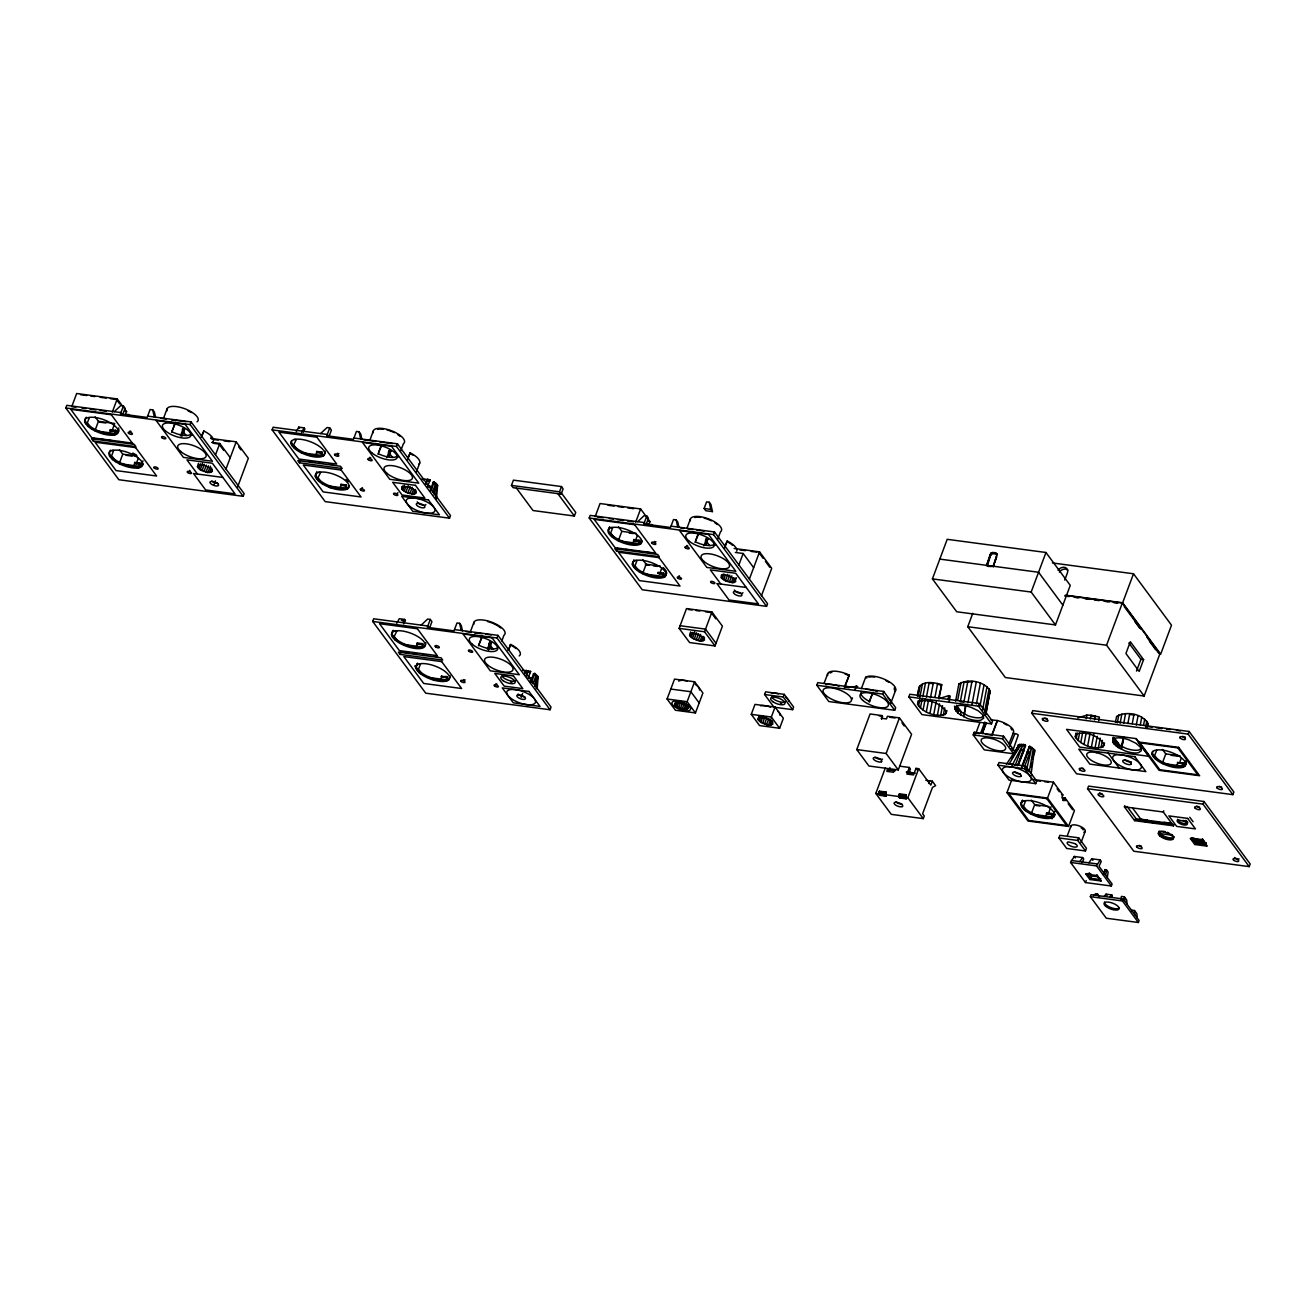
<?xml version="1.0" encoding="UTF-8"?>
<svg xmlns="http://www.w3.org/2000/svg" width="1316" height="1316" viewBox="0 0 1316 1316"><rect width="100%" height="100%" fill="white"/><g stroke="black" fill="none" stroke-linecap="round" stroke-linejoin="round"><path stroke-width="1.5" d="M197.433 466.752L198.93 464.811L203.931 465.14L210.905 468.545L212.402 471.424L207.813 472.576L200.328 469.812L197.433 466.752L198.42 463.38M530.809 681.935L533.474 673.726L534.79 673.397L538.112 676.918L536.106 683.284M689.6 635.266L691.097 633.341L696.098 633.654L703.073 637.076L704.57 639.938L699.98 641.089L692.496 638.326L689.6 635.266L690.587 631.894M757.967 719.391L759.464 717.45L764.464 717.763L770.057 720.148L772.936 724.063L768.347 725.198L760.862 722.451L757.967 719.391L758.954 716.003M975.814 733.571L979.877 722.451M1012.777 750.285L1012.843 749.594A2.287 0.888 20.5 0 0 1011.099 748.442M1012.975 750.071L1018.255 735.101A2.287 0.888 20.5 0 0 1014.932 733.621L1009.668 746.419M917.581 704.307L918.601 701.477C928.224 698.533 940.759 703.172 946.237 711.578L945.233 714.423C935.61 717.352 923.075 712.729 917.581 704.307L918.305 700.573M955.038 709.308L955.054 707.712L957.949 705.656A15.496 5.971 20.5 0 1 971.323 707.449L978.216 710.788L982.739 714.72L983.677 718.174L980.765 720.214A15.496 5.971 20.5 0 1 967.392 718.437L957.851 713.124L955.038 709.308L955.548 706.61L958.377 710.426L967.918 715.74A15.496 5.971 20.5 0 0 981.292 717.516L984.187 715.476M1075.287 736.795L1076.307 733.95C1085.93 731.022 1098.465 735.644 1103.96 744.05L1102.94 746.896C1093.316 749.824 1080.781 745.201 1075.287 736.795L1076.011 733.045M1112.744 741.78L1113.287 737.486L1112.744 741.78L1113.698 743.639L1118.222 747.554L1125.114 750.91A15.496 5.971 20.5 0 0 1138.488 752.703L1141.383 750.646L1140.446 747.192L1135.922 743.277L1129.046 739.921A15.496 5.971 20.5 0 0 1115.655 738.144L1112.76 740.184M938.95 699.076L941.713 684.6C934.64 682.609 924.029 680.257 919.029 687.199L918.19 693.219M985.997 714.062L990.125 690.801C984.22 681.063 968.494 678.414 958.887 683.942L955.597 701.198M1147.766 725.297L1147.832 723.274C1141.926 713.535 1126.2 710.903 1116.593 716.414L1115.491 722.171M879.565 795.292L879.45 791.163L886.112 792.051L886.244 796.18L879.565 795.292L878.463 793.795L875.798 793.449L885.29 768.05M899.585 797.957L899.47 793.828L906.132 794.716L906.247 798.845L899.585 797.957L898.483 796.46L885.125 794.683L886.112 792.051M436.501 498.879L437.57 485.357L434.247 481.853L432.668 482.84A6.86 2.648 20.5 0 1 433.869 483.729M537.208 688.498L538.112 676.918M435.678 497.284L436.994 484.239M536.221 688.827L537.537 675.782M1030.165 748.36A6.86 2.648 20.5 0 0 1028.701 747.537L1029.786 746.271L1034.475 749.758L1031.168 773.545A15.266 5.889 20.5 0 1 1032.155 775.42M434.165 494.849L435.859 483.038L432.487 492.036M534.707 686.409L536.402 674.582L533.029 683.58M1105.637 875.255L1106.46 869.827L1104.979 869.629L1103.351 874.959M1107.299 877.492L1108.121 872.064L1106.46 869.827M1031.152 767.129L1031.777 763.115M1032.402 759.118L1033.027 755.121M1033.34 748.557L1029.293 771.554L1026.628 769.58L1031.744 747.373L1024.555 766.603M917.351 695.983L919.029 687.199M918.124 696.296L920.197 685.422M919.868 697.233L922.401 684.007M918.535 706.166L919.966 698.73M920.41 708.14L922.187 698.78M922.812 696.888L925.461 683.053M923.059 710.081L925.23 698.697M926.431 697.118L929.195 682.626M926.316 711.907L928.537 700.227M930.445 697.908L933.34 682.757M929.951 713.437L932.238 701.412M934.969 697.217L937.601 683.432M933.718 714.604L936.186 701.708M938.802 697.266L941.713 684.6M937.37 715.328L939.558 703.863M940.644 715.526L942.536 705.639M943.325 715.23L944.723 707.876M945.233 714.423L946.747 710.476L946.22 713.173M948.046 699.619L948.82 695.588L950.201 696.082L949.165 701.51M957.686 700.26L961.075 682.527M955.992 711.15L956.502 708.452M957.851 713.124L958.377 710.426M964.151 681.573L960.269 701.889L963.871 702.119L967.885 681.145M960.499 715.082L961.025 712.384M965.549 704.998L964.283 714.193M963.756 716.891L966.125 704.521M967.885 702.909L972.014 681.277M972.047 704.192L976.291 681.935M976.406 703.994L980.387 683.103M979.992 705.952L984.055 684.698M982.542 710.031L987.016 686.607M984.598 712.203L989.089 688.679M986.342 707.876L987.066 704.076M985.651 714.243L990.125 690.801M1076.241 738.638L1077.311 733.061M1078.117 740.612L1079.548 733.127M1080.765 742.569L1082.574 733.078M1086.21 718.733L1086.901 715.114L1091.046 715.23L1099.419 717.072L1098.728 720.691M1084.022 744.379L1086.243 732.716M1090.322 719.03L1091.046 715.23M1087.658 745.925L1089.961 733.884M1094.567 719.852L1095.307 715.904M1091.425 747.093L1093.892 734.18M1095.077 747.801L1097.264 736.335M1098.35 748.014L1100.242 738.128M1101.031 747.702L1102.43 740.365M1102.94 746.896L1104.453 742.948L1103.927 745.662M1117.284 722.879L1118.781 714.999M1113.698 743.639L1113.254 739.082A14.673 5.659 20.5 0 1 1119.225 746.287M1115.573 745.596L1116.083 742.898L1114.208 740.941M1120.097 723.29L1121.857 714.045M1118.222 747.554L1118.732 744.856L1116.083 742.898M1123.765 723.158L1125.591 713.617M1121.429 747.077L1123.255 737.486M1121.479 749.363L1123.831 737.009M1127.861 723.586L1129.737 713.749M1132.237 723.685L1133.997 714.423M1136.284 725.083L1138.11 715.591M1140.281 724.902L1141.762 717.171M1143.604 724.935L1144.723 719.079M1145.677 727.041L1146.795 721.152M1147.091 727.189L1147.832 723.274M115.824 434.379L115.709 430.25L110.133 430.2L116.532 431.352M140.138 467.246L140.022 463.117L134.693 462.41L134.726 463.446L140.055 464.153L138.904 467.229M322.157 456.257L322.042 452.145L316.712 451.437L316.728 452.457L322.075 453.181L320.923 456.257M346.47 489.141L346.355 485.012L341.025 484.304L341.041 485.341L346.388 486.048L345.236 489.124M447.012 680.685L446.897 676.572L441.321 676.506L447.72 677.674M639.231 544.413L639.115 540.284L633.769 539.576L633.802 540.613L639.148 541.32L637.997 544.396M663.544 577.28L663.428 573.151L658.082 572.444L658.115 573.48L663.445 574.187L662.31 577.263M1052.06 817.68L1051.945 813.551L1046.615 812.844L1046.631 813.88L1051.977 814.588L1050.826 817.664M1183.183 766.965L1183.068 762.852L1177.475 762.803L1183.874 763.954M197.943 467.739L198.946 464.384M401.808 489.256L401.808 486.772L407.812 486.657L413.389 489.042L416.267 492.957L413.389 494.207L405.904 492.299L401.808 489.256L402.828 485.917M690.11 636.253L691.114 632.897M674.993 705.129L674.993 702.892L680.388 702.793L685.406 704.932L688.005 708.452L685.406 709.571L678.678 707.86L674.993 705.129L675.996 701.773M721.332 577.773L721.332 575.273L727.337 575.174L734.312 578.596L735.792 581.458L732.913 582.708L725.429 580.8L721.332 577.773L722.352 574.418M758.477 720.362L759.48 717.023M198.93 468.776L200.493 463.808M402.795 490.309L404.357 485.341M691.097 637.289L692.66 632.322M675.881 706.067L676.918 702.744M722.32 578.81L723.882 573.842M759.464 721.415L761.026 716.43M200.328 469.812L202.499 463.248M404.193 491.345L405.821 486.426M692.496 638.326L694.667 631.762M677.131 707.005L678.76 702.07M723.718 579.846L725.346 574.928M760.862 722.451L763.033 715.888M427.832 486.525L428.128 485.67L430.628 486.361L431.187 487.446L427.782 486.607M423.818 479.863L422.091 478.744L430.102 479.814L429.641 481.113A6.86 2.648 20.5 0 0 427.947 480.587M528.374 678.069L528.67 677.23L531.17 677.921L531.746 678.99M530.183 672.673L530.644 671.357L522.633 670.288M202.022 470.766L204.309 464.268M405.904 492.299L408.19 485.801M694.19 639.28L696.493 632.782M678.678 707.86L680.964 701.362M725.429 580.8L727.715 574.302M762.556 723.405L764.859 716.907M147.639 416.119L191.116 421.926L244.167 493.665L243.18 496.313L118.851 479.731L65.8 407.976L66.787 405.344L120.94 412.566L122.602 414.803L125.069 408.207L123.408 405.97L120.743 405.608L114.278 411.678M89.307 417.633L87.333 422.913L91.84 429.016M95.624 428.851L98.437 421.317L95.114 416.843M93.156 440.926L91.495 438.689L134.199 444.38L135.861 446.618L93.156 440.926L94.143 438.294M112.304 412.089L117.223 398.913L76.657 393.5L71.738 406.677L75.785 407.22M109.261 433.655L110.412 430.579M111.909 431.023L114.722 423.489L98.437 421.317M123.408 405.97L120.447 413.882L147.145 417.435L150.106 409.523L152.771 409.885L154.433 412.122L155.584 417.468M114.591 434.362L115.709 430.25M116.532 433.622L118.654 427.963M125.629 414.244L126.616 411.612L124.28 408.437M119.427 449.71L122.75 454.185L119.23 463.61L139.661 466.39M133.574 466.522L134.726 463.446M136.222 463.89L138.328 458.231M140.055 464.153L140.022 463.117M140.845 466.489L142.967 460.83M163.48 418.422L167 408.996M175.143 422.88L171.623 432.29L175.686 422.469M180.506 435.81L183.335 428.276L184.651 428.934A15.068 5.807 20.5 0 0 186.51 435.596M181.838 436.468L184.651 428.934M243.18 496.313L190.129 424.558L191.116 421.926M201.167 437.06L203.832 431.006A16.582 6.399 20.5 0 1 212.32 442.489M201.726 436.665L203.832 431.006M215.495 454.892L219.772 443.459L211.942 442.423M214.113 484.403L215.446 480.817M225.974 469.072L236.173 441.831L210.725 438.425M237.374 487.562L248.329 458.264L236.173 441.831M353.971 438.014L397.448 443.821L450.5 515.559L449.513 518.191L325.184 501.626L272.132 429.871L273.119 427.239L327.273 434.461L328.934 436.698L331.402 430.102L329.74 427.865L327.075 427.503L320.594 433.573M303.239 432.339L304.917 428.983L304.095 427.865L298.748 427.141L296.232 431.681M299.489 462.821L297.827 460.584L340.531 466.275L342.193 468.512L299.489 462.821L300.476 460.189M315.593 455.55L316.728 452.457M329.74 427.865L326.779 435.777L353.478 439.33L356.422 431.418L359.103 431.78L360.749 434.017L361.916 439.363M322.075 453.181L322.042 452.145M315.774 474.681L316.909 471.605M339.906 488.417L341.041 485.341M346.388 486.048L346.355 485.012M369.812 440.317L373.333 430.891M378.663 452.309L381.476 444.775M377.955 454.185L381.311 446.256M386.838 457.705L389.668 450.171L390.984 450.812A15.068 5.807 20.5 0 0 392.842 457.491M388.878 456.471L390.984 450.812M449.513 518.191L396.461 446.453L397.448 443.821M400.574 451.273L403.387 443.739A16.582 6.399 20.5 0 0 390.934 430.562A16.582 6.399 20.5 0 0 373.333 432.651M408.207 457.063L410.164 452.901A16.582 6.399 20.5 0 1 418.653 464.384M407.351 460.435L410.164 452.901M416.201 472.428L419.722 463.002M454.514 629.574L497.991 635.365L551.042 707.12L550.055 709.752L425.726 693.17L372.675 621.432L373.662 618.783L427.815 626.005L429.477 628.258L431.944 621.662L430.283 619.408L427.618 619.063L421.153 625.116M425.825 484.502L427.832 479.106L425.397 484.239M427.42 487.002L430.102 479.814M430.266 490.375L433.112 482.725A7.633 2.945 20.5 0 1 434.445 483.712M430.891 490.835L434.247 481.853M436.221 488.96L437.57 485.357L436.221 489.93M392.004 633.374L393.155 630.298M403.782 623.899L404.933 620.823L401.38 620.346M396.774 623.225L399.291 618.701L404.637 619.408L404.933 620.823M400.031 654.381L398.37 652.127L441.074 657.819L442.735 660.073L400.031 654.381L401.018 651.733M421.465 647.801L422.617 644.725L417.287 644.018L417.254 642.981L422.584 643.688L423.407 644.807M416.136 647.094L417.287 644.018M430.283 619.408L427.322 627.321L454.02 630.89L456.981 622.978L459.646 623.323L461.307 625.577L462.459 630.923M422.617 644.725L422.584 643.688M416.317 666.241L417.468 663.165M511.447 485.423L513.421 480.143L561.471 486.558L563.116 488.795L561.142 494.076L513.108 487.66L511.447 485.423L559.497 491.822L561.142 494.076M440.449 679.961L441.6 676.885M445.779 680.668L446.897 676.572M470.355 631.861L473.875 622.435M482.018 636.319L478.498 645.745L482.561 635.924M487.381 649.249L490.21 641.715L491.526 642.373A15.068 5.807 20.5 0 0 493.385 649.035M488.713 649.907L491.526 642.373M550.055 709.752L497.004 637.997L497.991 635.365M501.824 640.941L503.929 635.283A16.582 6.399 20.5 0 0 491.493 622.106A16.582 6.399 20.5 0 0 473.875 624.212M559.497 491.822L561.471 486.558M508.042 650.499L510.707 644.462A16.582 6.399 20.5 0 1 519.195 655.944M508.601 650.104L510.707 644.462M516.448 488.104L533.013 510.526L574.385 516.036L575.75 512.418L561.537 493.204M526.367 676.046L528.374 670.65L525.939 675.782M528.308 677.658L530.644 671.357M521.169 697.299L522.6 693.466M671.028 526.153L714.506 531.96L767.557 603.699L766.57 606.347L642.241 589.765L589.19 518.01L590.177 515.379L644.346 522.6L645.991 524.837L648.459 518.241L646.814 516.004L644.133 515.642L637.668 521.712M530.134 681.573L531.17 677.921M531.434 682.395L534.79 673.397M595.128 516.711L600.047 503.535L640.629 508.947L650.022 521.646L649.035 524.278L647.702 524.097M608.518 529.953L609.67 526.877M618.52 526.877L621.826 531.351L618.306 540.777L640.793 543.821M616.546 550.96L614.901 548.723L657.605 554.414L659.25 556.652L616.546 550.96L617.533 548.328M635.694 522.123L640.629 508.947M632.651 543.689L633.802 540.613M635.299 541.057L637.405 535.398M646.814 516.004L643.853 523.916L670.535 527.469L673.496 519.557L676.161 519.919L677.822 522.156L678.974 527.502M639.148 541.32L639.115 540.284M639.938 543.656L641.336 539.889M632.832 562.82L633.983 559.744M642.619 573.644L646.14 564.219L642.833 559.744M659.612 573.924L661.718 568.265M663.445 574.187L663.428 573.151M664.251 576.523L666.357 570.864M686.87 528.456L690.39 519.03M704.109 508.486L706.577 501.89L709.242 502.251L710.903 504.489L712.45 511.611L705.771 510.723L704.109 508.486L710.788 509.374L712.45 511.611M695.72 540.448L698.533 532.914M695.013 542.324L698.385 534.395M703.912 545.844L706.725 538.31L708.057 538.968A15.068 5.807 20.5 0 0 709.916 545.63M705.935 544.61L708.057 538.968M766.57 606.347L713.535 534.592L714.506 531.96M679.105 628.374L686.508 608.584L711.94 611.973L722.418 626.169L715.032 645.942L689.6 642.553L679.105 628.374L704.537 631.762L715.032 645.942M717.631 539.412L720.461 531.878A16.582 6.399 20.5 0 0 708.008 518.701A16.582 6.399 20.5 0 0 690.39 520.791M667.08 699.01L674.532 679.105L694.601 681.77L702.909 693.006L695.457 712.927L675.388 710.245L667.08 699.01L687.149 701.691L695.457 712.927M725.28 545.219L727.238 541.04A16.582 6.399 20.5 0 1 736.779 551.157M724.409 548.575L727.238 541.04M704.537 631.762L711.94 611.973M687.149 701.691L694.601 681.77M738.885 564.926L743.162 553.493L735.331 552.457M749.38 579.106L759.562 551.865L734.131 548.459M761.454 595.77L771.719 568.298L759.562 551.865M751.271 714.341L754.989 704.389L775.058 707.054L783.365 718.289L779.631 728.258L759.579 725.577L751.271 714.341L771.341 717.023L779.631 728.258M764.596 694.503L765.583 691.854L784.237 694.355L793.614 707.021L792.627 709.669L773.972 707.185L764.596 694.503L783.25 696.986L792.627 709.669M771.341 717.023L775.058 707.054M783.25 696.986L784.237 694.355M816.808 685.274L817.795 682.642L883.678 691.426L895.686 707.663L894.699 710.295L828.817 701.527L816.808 685.274L882.691 694.058L894.699 710.295M824.145 683.201L827.665 673.776M844.461 686.837L849.248 675.141A16.582 6.399 20.5 0 0 827.665 675.536M844.313 688.317L849.248 675.141M854.989 689.732L856.403 685.965L857.736 686.623A16.582 6.399 20.5 0 1 855.68 687.511M861.388 688.613L865.615 677.312A16.582 6.399 20.5 0 1 886.112 680.043A16.582 6.399 20.5 0 1 894.617 691.525M872.689 692.561L869.169 701.987L873.248 692.167M881.095 718.207L886.441 718.914L887.428 716.282L899.437 717.878L911.593 734.328L898.285 769.926L868.922 766.011L856.765 749.577L870.073 713.963L882.082 715.575L881.654 718.964L882.082 715.575M882.691 694.058L883.678 691.426M932.419 578.892L947.207 539.313L1045.957 552.49L1070.27 585.373L1055.481 624.935L956.716 611.759L932.419 578.892L1031.168 592.052L1055.481 624.935M895.67 690.16L890.735 703.353A16.582 6.399 20.5 0 0 887.626 697.381M898.285 769.926L886.129 753.492L899.437 717.878M908.83 696.871L909.817 694.239L979.384 703.517L992.494 721.25L991.507 723.882L921.94 714.604L908.83 696.871L978.397 706.149L991.507 723.882M878.463 793.795L879.45 791.163M887.823 768.741L886.836 771.373L893.515 772.262L894.502 769.63M889.912 767.59L888.925 770.238C881.885 767.327 906.987 773.282 887.839 769.35M898.483 796.46L899.47 793.828M899.799 766.175L909.323 767.458L906.856 774.055L913.534 774.943L916.002 768.347L918.667 768.692L930.823 785.142L932.304 781.178L925.822 780.322M996.755 553.904A3.06 2.418 -36.5 0 0 995.554 553.362L993.679 552.44A3.06 2.418 -36.5 0 0 990.01 554.727L986.49 565.831L991.326 552.802L987.938 564.103A3.06 2.418 -36.5 0 0 988.415 566.554M1066.009 595.506L1122.334 603.008L1159.906 653.822L1144.13 696.032L1005.342 677.526L967.77 626.712L972.787 613.272M906.247 798.845L905.145 797.364L906.132 794.716M995.011 552.621A3.06 2.418 -36.5 0 1 996.689 555.615L993.152 566.719A3.06 2.418 -36.5 0 0 994.271 565.666M994.715 562.475L996.689 557.211M993.152 566.719L996.689 555.615M932.304 781.178L935.61 785.668L932.485 787.379L922.615 813.749L924.276 816.002L923.289 818.634L907.826 797.71L918.667 768.692M928.652 783.464L929.639 780.832M978.397 706.149L979.384 703.517M973.198 734.92L974.185 732.272L1003.549 736.187L1014.603 751.14L1013.616 753.772L984.253 749.857L973.198 734.92L1002.562 738.835L1013.616 753.772M1031.168 592.052L1045.957 552.49M980.782 732.946L984.862 721.974M982.509 732.272L985.914 723.175M982.328 733.621L986.474 722.698M1008.944 743.951L1013.649 732.025A14.673 5.659 20.5 0 0 1000.999 721.612L997.265 720.526L991.853 735.035L985.454 734.344M992.067 735.085L997.495 720.576M1002.562 738.835L1003.549 736.187M1064.743 580.06L1067.408 572.921A5.725 4.54 -36.5 0 0 1064.891 567.443A5.725 4.54 -36.5 0 0 1058.048 570.322M997.972 765.155L998.959 762.523L1025.641 766.077L1036.695 781.03L1035.708 783.662L1009.027 780.108L997.972 765.155L1024.654 768.725L1035.708 783.662M1015.557 752.456L1018.436 744.757L1025.328 744.642L1025.361 746.32A6.86 2.648 20.5 0 0 1023.733 745.991M1015.689 752.275L1017.844 746.501M1011.313 766.932L1023.141 744.198L1015.228 765.353M1017.416 750.038L1019.571 744.264L1006.362 764.415M1031.777 713.272L1032.747 710.624L1189.121 731.482L1233.882 792.018L1232.895 794.65L1076.537 773.808L1031.777 713.272L1188.134 734.114L1232.895 794.65M1065.055 797.907L1064.068 800.539L1062.736 800.358L1063.723 797.726L1065.055 797.907L1074.448 810.607L1068.543 826.432L1027.96 821.019L1006.97 792.627L1011.576 780.322M1017.416 765.797L1025.328 744.642M1017.992 764.843L1025.361 746.32M1018.551 764.448L1023.963 750.498A6.86 2.648 20.5 0 1 1022.499 749.676M1021.989 766.027L1028.98 747.34A7.633 2.945 20.5 0 1 1030.609 748.261M1021.874 767.425L1029.786 746.271M1022.548 766.225L1026.875 754.677M1024.654 768.725L1025.641 766.077M1032.188 758.575L1035.067 750.893L1034.475 749.758M1021.348 803.221L1022.499 800.144M1031.152 814.045L1034.672 804.635L1031.349 800.144M1068.543 826.432L1047.536 798.039L1053.458 782.214L1033.175 779.5M1144.13 696.032L1106.559 645.218L1122.334 603.008M1133.504 573.776L1171.503 625.182L1160.663 654.2L1122.647 602.777L1133.504 573.776L1052.422 562.952M1045.48 816.956L1046.631 813.88M1048.128 814.324L1050.958 806.79M1051.977 814.588L1051.945 813.551M1052.06 818.799L1054.873 811.265M1053.458 782.214L1062.851 794.913L1061.864 797.545L1064.068 800.539M1058.919 837.947L1059.906 835.315L1078.692 837.815L1086.457 848.327L1085.47 850.958L1066.7 848.458L1058.919 837.947L1077.705 840.447L1085.47 850.958M1067.44 835.413L1070.961 826.004M1087.575 788.745L1088.562 786.113L1204.008 801.51L1250.2 863.987L1249.213 866.619L1133.783 851.238L1087.575 788.745L1203.021 804.142L1249.213 866.619M1136.498 671.094L1140.923 659.267L1128.865 642.965M1143.588 659.629L1139.179 671.456L1125.92 653.526L1130.329 641.698L1143.588 659.629L1140.923 659.267M1077.705 840.447L1078.692 837.815M1088.858 862.803L1091.754 858.789L1100.16 859.907L1101.278 861.421L1099.008 866.29L1112.119 884.039L1111.378 886.013L1085.47 882.559L1070.599 862.457L1074.234 856.453L1082.64 857.571L1083.759 859.085L1081.982 862.638M1081.045 842.569L1085.256 831.268M1085.47 882.559L1086.193 880.585M1089.187 872.771L1091.507 875.913L1089.878 879.516L1085.848 874.054L1091.079 874.038M1111.378 886.013L1096.524 865.912L1100.16 859.907M1089.878 879.516L1101.015 880.996L1096.968 874.827L1097.116 875.847M1090.355 896.673L1091.096 894.699L1123.173 898.976L1139.097 920.526L1138.373 922.5L1106.279 918.223L1090.355 896.673L1122.433 900.95L1138.373 922.5M1134.622 820.658L1135.099 819.424L1173.971 824.606L1173.51 825.839L1134.622 820.658L1124.407 806.84L1124.867 805.589M1100.834 878.529L1100.456 879.532L1090.635 878.233L1087.164 873.528M1099.255 897.38L1097.412 893.909L1095.619 893.663L1093.596 895.702M1156.649 750.235L1154.675 755.516L1158.064 760.089M1127.088 806.494L1136.202 818.815L1135.675 820.213L1135.099 819.424M1162.258 763.346L1165.779 753.92L1162.472 749.446M1120.952 899.815L1121.397 896.41L1124.341 896.805L1126.726 900.029L1127.055 904.224M1122.433 900.95L1123.173 898.976M1188.134 734.114L1189.121 731.482M1176.603 766.241L1177.754 763.165M1179.958 761.734L1181.357 757.967M1173.51 825.839L1163.295 812.021L1163.755 810.788M1181.933 766.965L1183.068 762.852M1183.874 766.225L1185.996 760.566M1203.021 804.142L1204.008 801.51M1206.262 842.684L1205.884 843.688L1202.413 838.983L1206.838 846.122L1194.813 844.51L1190.421 838.572L1192.592 837.667L1196.08 842.372L1205.884 843.688L1206.838 846.122M203.931 471.589L206.349 465.14M407.796 493.105L410.214 486.673M696.098 640.102L698.516 633.654M727.32 581.623L729.738 575.174M680.388 708.584L682.198 703.764M764.464 724.211L766.883 717.779M428.128 485.67L430.562 487.381M432.29 487.611L432.191 486.575M528.67 677.23L530.924 678.562M205.905 472.197L208.454 465.798M409.769 493.73L412.319 487.331M698.072 640.711L700.622 634.312M729.294 582.231L731.844 575.832M682.149 709.143L684.698 702.744M766.438 724.836L768.988 718.421M207.813 472.576L210.478 466.193M411.678 494.092L413.685 489.322M699.98 641.089L701.987 636.302M731.202 582.61L733.209 577.823M683.876 709.472L686.541 703.106M768.347 725.198L771.011 718.832M209.507 472.674L211.613 467.904M413.389 494.207L415.478 489.437M701.675 641.188L703.78 636.418M732.913 582.708L735.002 577.938M685.406 709.571L687.495 704.8M770.041 725.313L772.147 720.526M210.905 472.51L212.353 469.319M414.77 494.043L416.218 490.852M703.073 641.024L704.521 637.832M734.312 582.544L736.466 577.757M686.656 709.423L688.104 706.231M771.439 725.149L772.887 721.958M687.544 709.044L689.025 705.837M907.497 772.41C931.383 775.223 890.126 769.597 914.176 773.298M301.561 432.388L304.095 427.865M402.943 622.435L404.637 619.408M524.278 673.595L526.186 670.222M1194.813 844.51L1196.951 840.052L1202.824 840.842M1021.167 744.083L1009.043 764.102L1012.3 764.3A15.266 5.889 20.5 0 1 1015.952 765.024M1012.004 757.95L1018.436 747.62M1119.834 747.307L1123.14 742.273M988.875 694.585L990.06 692.825M1079.745 861.602L1082.64 857.571M975.814 733.341L977.13 733.012A2.287 0.888 20.5 0 1 979.285 733.802M1141.893 747.949L1138.998 749.988A15.496 5.971 20.5 0 1 1125.624 748.212L1118.732 744.856M1104.058 896.426L1106.049 894.14L1111.806 894.913L1112.316 896.574M1109.832 897.199L1111.806 894.913M1023.141 751.107L1023.963 750.498M1022.894 751.765L1023.437 751.37A7.633 2.945 20.5 0 1 1021.808 750.449M948.82 695.588L940.644 698.122M1077.903 717.894L1086.901 715.114M1033.34 753.114L1034.475 752.62M907.859 772.015L908.945 772.903L910.425 768.955L909.323 767.458M929.738 683.382L933.505 683.498M990.866 719.836L997.265 720.526M122.75 454.185L136.996 456.076M621.826 531.351L636.072 533.243M646.14 564.219L660.385 566.11M1165.779 753.92L1180.024 755.812M1034.672 804.635L1048.918 806.527M80.589 394.701L86.692 395.507M90.755 396.05L94.834 396.593M100.164 397.3L106.267 398.123M110.347 398.666L116.45 399.472L119.756 403.963M363.463 439.758L376.146 441.452M379.765 441.929L392.464 443.624M272.132 429.871L396.461 446.453M125.283 411.431L126.616 411.612M160.749 418.356L166.194 419.08M186.132 421.729L171.623 419.804A16.582 6.399 20.5 0 1 175.587 420.577M81.872 408.026L85.935 408.569M89.982 409.111L96.068 409.918M100.131 410.46L106.218 411.266M127.487 414.425L128.836 414.606M65.8 407.976L190.129 424.558M294.307 439.347L296.297 439.626L293.665 444.808L297.038 449.381M99.687 422.156L105.773 422.979M316.465 452.095L321.795 452.803M214.426 439.593L218.226 440.103M223.95 440.86L229.675 441.633M301.331 452.704L323.72 455.681M308.98 455.106L315.083 455.912M213.291 443.278L218.982 444.035L223.687 450.401M110.133 430.2L115.463 430.908M94.999 430.809L115.364 433.523M102.648 433.211L114.87 434.839M308.602 461.274L314.705 462.08M318.768 462.623L322.848 463.166M328.951 463.989L333.014 464.532M990.01 554.727L990.57 555.467A3.06 2.418 -36.5 0 1 994.222 553.181L995.554 553.362M991.162 553.444L997.248 554.266M608.041 505.278L614.144 506.084M618.224 506.627L623.554 507.334M627.633 507.877L633.736 508.7M98.207 438.837L104.309 439.643M108.373 440.186L114.476 441.008M118.555 441.551L122.618 442.094M128.721 442.9L132.784 443.443M318.62 472.214L320.611 472.493L317.978 477.675L322.486 483.778M939.805 559.103L1038.554 572.263L1062.867 605.146M648.673 521.465L650.022 521.646M112.288 450.335L113.62 450.5L111.646 455.78L116.153 461.883M680.52 527.897L684.139 528.39M687.774 528.867L693.203 529.591M696.838 530.085L704.076 531.039M597.151 516.974L603.238 517.797M609.324 518.603L613.388 519.146M617.434 519.688L623.521 520.494M627.584 521.037L633.67 521.843M650.894 524.459L652.226 524.64M126.023 455.303L132.11 456.109M340.778 484.962L346.108 485.67M589.19 518.01L713.535 534.592M327.684 485.834L348.033 488.549M329.23 487.43L339.396 488.779M134.446 463.067L139.776 463.775M611.364 527.486L612.697 527.667L610.723 532.947L614.111 537.52M222.865 477.428L193.501 473.513L205.658 489.963L235.021 493.862L212.369 463.248L186.938 459.86L197.433 474.04M126.961 466.078L139.183 467.706M629.163 533.013L633.226 533.556M739.724 549.891L745.448 550.647M751.156 551.404L756.881 552.177M1065.318 595.145L1122.647 602.777M1065.944 595.901L1069.941 596.428M1073.922 596.954L1077.919 597.497M1085.914 598.566L1089.911 599.093M1093.909 599.619L1097.906 600.162M1103.894 600.951L1107.891 601.494M1113.879 602.284L1117.876 602.827M1064.677 596L1068.74 596.543M1074.827 597.349L1078.89 597.892M1084.993 598.698L1089.056 599.241M1095.142 600.063L1099.205 600.606M1105.308 601.412L1109.372 601.955M1113.435 602.498L1117.498 603.041M633.522 540.234L638.869 540.942M628.077 543.508L632.157 544.051M625.676 549.414L631.779 550.22M635.842 550.762L639.905 551.305M646.008 552.128L650.071 552.671M635.677 560.369L637.01 560.534L635.036 565.814L639.543 571.917M645.366 564.794L649.413 565.337M653.476 565.88L657.539 566.423M657.836 573.102L663.182 573.809M644.741 573.973L665.106 576.688M746.254 587.462L716.891 583.547L729.048 599.997L758.411 603.912L735.759 573.283L710.344 569.894L720.823 584.074M652.391 576.392L658.494 577.198M967.77 626.712L1106.559 645.218M688.4 609.505L692.183 610.015M695.983 610.525L699.767 611.035M705.458 611.792L711.15 612.549L715.855 618.915M680.092 625.725L705.524 629.114L716.019 643.31M401.906 620.05L405.46 620.527M465.815 631.548L471.243 632.272M474.879 632.766L482.133 633.736M485.752 634.213L491.181 634.937M372.675 621.432L497.004 637.997M1146.039 726.366L1152.125 727.172M1156.172 727.715L1162.258 728.538M1166.321 729.064L1170.368 729.607M1176.455 730.429L1180.518 730.972M394.849 630.907L396.84 631.17L394.208 636.352L397.596 640.925M1136.103 738.621L1066.536 729.36L1079.646 747.093L1149.213 756.355L1136.103 738.621L1149.213 756.355M417.007 643.639L422.337 644.346M403.913 644.527L422.222 646.962M409.523 646.649L419.705 648.015M403.058 652.012L409.144 652.818M413.224 653.361L417.287 653.904M423.39 654.726L427.453 655.269M433.556 656.075L437.619 656.618M879.088 715.838L882.641 716.315M889.764 717.269L895.094 717.977M1171.075 755.302L1177.162 756.108M670.815 689.058L690.867 691.722L699.174 702.958M1177.475 762.803L1182.821 763.51M420.495 663.955L418.521 669.219L421.91 673.792M1162.357 763.412L1184.729 766.389M1169.99 765.813L1176.109 766.619M441.321 676.506L446.65 677.23M428.226 677.395L448.575 680.109M431.796 679.253L446.042 681.145M856.765 749.577L886.129 753.492M1036.399 780.618L1040.463 781.161M1044.542 781.688L1048.605 782.23M887.658 769.498L894.321 770.386M907.678 772.163L914.34 773.051M887.477 769.745L894.156 770.633M1061.518 794.732L1062.851 794.913M1124.407 806.84L1163.295 812.021M1006.97 792.627L1047.536 798.039M1024.21 800.77L1025.542 800.934L1023.568 806.215L1026.941 810.788M1139.903 819.078L1147.437 820.082M1171.635 823.306L1164.101 822.303L1164.841 823.322M1035.906 805.474L1039.969 806.017M1136.202 818.815L1171.191 823.471M1143.456 821.25L1147.338 821.76M1151.237 822.286L1157.06 823.059M1162.9 823.832L1166.782 824.359M1046.368 813.502L1051.698 814.209M879.22 791.887L885.898 792.791M899.239 794.568L905.918 795.456M879.104 792.676L885.767 793.564M899.124 795.341L905.786 796.246M879.072 793.466L885.75 794.354M899.091 796.131L905.77 797.019M905.145 797.364L907.826 797.71M1033.274 814.374L1053.622 817.088M879.137 794.19L885.816 795.078M899.157 796.854L905.836 797.743M879.318 794.815L885.981 795.703M899.322 797.48L906 798.368M1036.843 816.249L1049.066 817.878M1158.524 833.39L1172.54 835.265M1190.421 838.572L1202.429 840.167L1202.413 838.983M1204.304 842.421L1196.458 841.385L1194.138 838.243M923.289 818.634L891.261 814.357L875.798 793.449M1071.339 860.483L1097.264 863.938M1070.599 862.457L1096.524 865.912M1085.848 874.054L1096.985 875.551L1101.015 880.996M1091.507 875.913L1097.396 876.686M1137.205 917.943L1136.876 913.748L1134.491 910.524L1131.546 910.129L1132.073 910.902M1091.211 715.97L1095.093 716.578M780.454 703.122L781.753 703.435M510.641 682.05L511.94 682.362M937.387 684.106L941.105 685.159M958.887 683.942L960.252 684.419M1013.007 733.078L1014.422 733.719M715.526 545.071L714.193 544.413A15.068 5.807 20.5 0 1 695.572 541.929M1018.436 744.757L1020.459 745.761M865.615 677.312L866.948 677.97M398.452 456.915L397.136 456.274A15.068 5.807 20.5 0 1 378.498 453.79M192.12 435.02L190.804 434.379A15.068 5.807 20.5 0 1 172.166 431.895M1124.242 606.577L1140.923 629.114M1146.861 637.158L1151.632 643.606M1154.017 646.83L1158.771 653.262M1134.918 621.662L1139.788 628.242M1149.51 641.385L1155.596 649.611M1177.721 762.145L1178.544 763.247M1151.961 753.821L1154.198 756.848M1189.763 817.252L1193.102 821.76M1114.142 737.651L1118.551 743.622L1117.629 746.09L1113.221 740.135M1108.138 753.097L1119.176 768.034M1132.648 808.139L1142.189 821.036M1057.093 788.761L1059.314 791.755M1063.723 797.726L1065.944 800.72M1068.148 803.698L1072.573 809.685M1104.979 869.629L1106.641 871.866M1091.754 858.789L1092.872 860.302M1046.615 812.844L1047.421 813.946M1106.049 894.14L1107.069 895.522M1074.234 856.453L1075.353 857.966M1097.412 893.909L1099.502 896.706M956.436 705.179L960.845 711.134M974.185 732.272L975.255 733.719M954.413 706.166L957.719 710.624M1021.973 806.034L1025.345 810.607M901.97 722.945L904.174 725.922M758.789 552.424L763.198 558.412M765.418 561.389L769.844 567.377M916.002 768.347L917.104 769.844M743.162 553.493L753.657 567.69M885.125 794.683L886.244 796.18M633.769 539.576L634.592 540.679M658.082 572.444L658.905 573.546M632.322 564.12L635.694 568.677M557.82 493.632L574.385 516.036M298.748 427.141L299.587 428.276M316.712 451.437L317.518 452.54M341.025 484.304L341.831 485.407M290.935 443.114L293.188 446.14M315.248 475.981L318.62 480.537M417.254 642.981L418.077 644.1M441.567 675.848L442.39 676.967M391.494 634.657L394.849 639.214M414.672 666.011L420.298 673.611M238.706 446.881L240.91 449.858M219.772 443.459L230.251 457.655M117.223 398.913L121.927 405.262M110.379 429.542L111.202 430.645M134.693 462.41L135.515 463.512M84.619 421.219L86.856 424.262M110.051 455.599L113.423 460.156M1027.582 752.752L1027.303 751.732A6.86 2.648 20.5 0 0 1028.947 752.061M709.242 502.251L710.788 509.374M676.161 519.919L677.707 527.042M459.646 623.323L461.176 630.463M359.103 431.78L360.633 438.902M152.771 409.885L154.301 417.007M1134.491 910.524L1134.803 914.719M1124.341 896.805L1124.67 900.999M902.052 804.208A4.573 1.76 20.5 0 1 895.982 801.97M190.063 470.651A2.287 0.888 20.5 0 1 189.52 470.421M131.008 431.451A2.287 0.888 20.5 0 1 129.971 430.941M143.082 463.956A17.865 6.893 20.5 0 1 121.96 463.446A17.865 6.893 20.5 0 1 110.725 450.121M132.801 453.066A17.865 6.893 20.5 0 1 136.617 455.204M118.769 429.18A17.865 6.893 20.5 0 1 99.802 431.434A17.865 6.893 20.5 0 1 86.412 417.254M211.004 437.142A15.068 5.807 20.5 0 1 211.958 438.985M182.266 429.641A16.582 6.399 20.5 0 1 183.335 428.276M167 410.756A16.582 6.399 20.5 0 1 184.618 408.667A16.582 6.399 20.5 0 1 197.055 421.844M188.023 410.756A15.068 5.807 20.5 0 1 191.248 412.566M217.88 483.367A4.573 1.76 20.5 0 1 211.81 481.113M338.936 453.658A2.287 0.888 20.5 0 1 337.324 453.346M362.476 487.874A2.287 0.888 20.5 0 1 361.999 487.594M397.991 492.858A2.287 0.888 20.5 0 1 397.498 492.826M370.701 457.804A2.287 0.888 20.5 0 1 369.664 457.294M349.414 485.851A17.865 6.893 20.5 0 1 330.448 486.196A17.865 6.893 20.5 0 1 315.906 473.497M346.075 479.419A17.865 6.893 20.5 0 1 348.279 481.755M409.621 453.296A15.068 5.807 20.5 0 1 412.846 455.106M388.598 453.313A16.582 6.399 20.5 0 1 389.668 450.171M377.577 429.361A15.068 5.807 20.5 0 1 383.433 429.246M387.036 429.954A15.068 5.807 20.5 0 1 394.356 432.651M397.564 434.461A15.068 5.807 20.5 0 1 400.196 436.419M325.101 451.075A17.865 6.893 20.5 0 1 308.339 454.086A17.865 6.893 20.5 0 1 291.593 440.63M428.128 480.126A6.86 2.648 20.5 0 1 429.822 480.653A7.633 2.945 20.5 0 0 427.848 480.258M432.915 482.182A6.86 2.648 20.5 0 1 434.971 483.959M425.874 504.538A4.573 1.76 20.5 0 1 421.564 504.818A4.573 1.76 20.5 0 1 417.271 501.857M678.678 681.129A11.466 4.425 20.5 0 1 687.297 680.981M695.325 684.402A11.466 4.425 20.5 0 1 699.487 690.012M760.566 705.804A11.466 4.425 20.5 0 1 770.6 707.136M777.789 711.183A11.466 4.425 20.5 0 1 779.944 715.312M474.944 633.029A16.582 6.399 20.5 0 1 478.498 633.243M496.938 684.106A2.287 0.888 20.5 0 1 495.902 683.596M465.173 679.961A2.287 0.888 20.5 0 1 463.577 679.648M515.527 680.816A7.863 3.027 20.5 0 1 508.256 680.24A7.863 3.027 20.5 0 1 501.84 675.996M425.644 642.619A17.865 6.893 20.5 0 1 406.677 644.889A17.865 6.893 20.5 0 1 393.287 630.693M527.025 671.357A6.86 2.648 20.5 0 1 528.67 671.686M533.474 673.726A6.86 2.648 20.5 0 1 535.513 675.519M524.755 696.806A4.573 1.76 20.5 0 1 518.109 693.96M526.581 671.44A7.633 2.945 20.5 0 1 528.407 671.802M497.678 647.817A15.068 5.807 20.5 0 1 479.04 645.334M487.578 621.514A15.068 5.807 20.5 0 1 500.738 627.962M492.25 649.068A16.582 6.399 20.5 0 1 490.21 646.896M489.141 644.856A16.582 6.399 20.5 0 1 490.21 641.715M510.164 644.856A15.068 5.807 20.5 0 1 516.02 648.607M449.957 675.486A17.865 6.893 20.5 0 1 430.99 677.756A17.865 6.893 20.5 0 1 417.6 663.56M771.341 693.038A10.709 4.129 20.5 0 1 778.398 693.845M785.668 697.266A10.709 4.129 20.5 0 1 788.893 701.313M785.339 701.872A7.863 3.027 20.5 0 1 778.085 701.296A7.863 3.027 20.5 0 1 771.67 697.052M882.51 759.085A4.573 1.76 20.5 0 1 875.074 757.177M679.55 576.013A2.287 0.888 20.5 0 1 679.056 575.734M655.993 541.797A2.287 0.888 20.5 0 1 654.397 541.485M687.758 545.943A2.287 0.888 20.5 0 1 686.722 545.433M666.488 572.082A17.865 6.893 20.5 0 1 649.726 575.092A17.865 6.893 20.5 0 1 632.98 561.636M663.132 567.558A17.865 6.893 20.5 0 1 665.337 569.894M642.159 541.123A17.865 6.893 20.5 0 1 621.037 540.613A17.865 6.893 20.5 0 1 609.802 527.288M726.679 541.452A15.068 5.807 20.5 0 1 732.535 545.202M694.651 517.501A15.068 5.807 20.5 0 1 700.507 517.385M704.093 518.093A15.068 5.807 20.5 0 1 711.413 520.791M714.637 522.6A15.068 5.807 20.5 0 1 717.269 524.558M705.672 541.452A16.582 6.399 20.5 0 1 706.725 538.31M742.931 592.677A4.573 1.76 20.5 0 1 738.638 592.957A4.573 1.76 20.5 0 1 734.344 589.996M1119.077 908.172A8.011 3.093 20.5 0 1 1110.112 907.283A8.011 3.093 20.5 0 1 1104.552 901.97M1070.961 826.81A7.616 2.945 20.5 0 1 1079.975 826.218A7.616 2.945 20.5 0 1 1083.841 832.304M1081.193 827.863A5.346 2.056 20.5 0 1 1083.134 829.903M1055.004 814.39A17.865 6.893 20.5 0 1 1033.866 813.88A17.865 6.893 20.5 0 1 1022.631 800.556M1028.964 753.097A7.633 2.945 20.5 0 1 1027.154 752.736L1027.056 752.39A6.86 2.648 20.5 0 0 1028.701 752.719M1021.298 745.382A6.86 2.648 20.5 0 1 1025.608 745.662M1028.947 746.879A6.86 2.648 20.5 0 1 1030.412 747.702M1020.459 774.071A4.573 1.76 20.5 0 1 1014.389 771.834M1003.993 723.52A12.979 5.001 20.5 0 1 1006.839 725.05M1010.935 728.422A12.979 5.001 20.5 0 1 1011.905 730.035M1047.207 718.668A3.06 1.184 20.5 0 1 1044.986 717.977M1221.643 786.968A3.06 1.184 20.5 0 1 1219.422 786.277M1185.338 737.042A3.06 1.184 20.5 0 1 1182.475 736.302M1083.43 768.495A3.06 1.184 20.5 0 1 1081.933 767.952M1186.111 761.783A17.865 6.893 20.5 0 1 1169.365 764.793A17.865 6.893 20.5 0 1 1152.602 751.337M1131.431 761.915A4.573 1.76 20.5 0 1 1124.555 759.776M1129.901 714.489A15.068 6.958 10.8 0 1 1133.783 715.098M965.039 682.28A15.068 6.958 10.8 0 1 972.195 682.001M825.856 684.698A16.582 6.399 20.5 0 1 838.999 686.162M865.632 689.271A16.582 6.399 20.5 0 1 873.133 690.275M874.498 690.637A16.582 6.399 20.5 0 1 877.229 691.542M852.439 697.908A15.068 5.807 20.5 0 1 851.468 699.158M869.728 701.592A15.068 5.807 20.5 0 1 861.042 692.397M856.403 685.965A15.068 5.807 20.5 0 1 845.086 686.179M830.067 673.052A15.068 5.807 20.5 0 1 831.926 672.246M845.102 674.006A15.068 5.807 20.5 0 1 848.688 675.536M868.807 677.164A15.068 5.807 20.5 0 1 874.663 677.049M885.569 680.454A15.068 5.807 20.5 0 1 888.793 682.264M894.238 688.021A15.068 5.807 20.5 0 1 894.238 689.633M849.231 687.626A16.582 6.399 20.5 0 1 845.283 686.853M994.057 564.235A3.06 2.418 -36.5 0 1 990.405 566.522L989.073 566.341A3.06 2.418 -36.5 0 1 987.378 563.347M1102.282 794.009A3.06 1.184 20.5 0 1 1099.617 792.693M1141.4 846.056A3.06 1.184 20.5 0 1 1139.195 845.382M1239.146 858.92A3.06 1.184 20.5 0 1 1237.237 858.789M1236.481 858.558A3.06 1.184 20.5 0 1 1234.572 857.489M1199.583 807.021A3.06 1.184 20.5 0 1 1196.705 805.968M1182.985 820.394A5.346 2.056 20.5 0 0 1186.719 821.135A5.346 2.056 20.5 0 0 1185.732 820.312M1174.119 836.663A8.011 3.093 20.5 0 1 1165.614 836.812A8.011 3.093 20.5 0 1 1159.083 831.12M1187.328 821.71A5.346 2.056 20.5 0 1 1183.314 823.438A5.346 2.056 20.5 0 1 1177.656 819.226M1170.73 834.064A8.011 3.093 20.5 0 1 1170.714 839.246A8.011 3.093 20.5 0 1 1159.1 834.278A8.011 3.093 20.5 0 1 1165.121 831.663M1167.095 832.288A8.011 3.093 20.5 0 1 1169.003 833.094M1059.38 572.115A5.725 4.54 -36.5 0 1 1067.835 570.091M1021.134 775.996L1020.838 776.374A4.573 1.76 20.5 0 1 1013.649 774.68A4.573 1.76 20.5 0 1 1015.541 772.229A4.573 1.76 20.5 0 1 1021.134 775.996M1131.299 763.938L1131.003 764.316A4.573 1.76 20.5 0 1 1123.815 762.606A4.573 1.76 20.5 0 1 1125.706 760.155A4.573 1.76 20.5 0 1 1131.299 763.938M881.523 761.717L880.963 761.964A4.573 1.76 20.5 0 1 873.676 759.414A4.573 1.76 20.5 0 1 877.328 757.835A4.573 1.76 20.5 0 1 881.523 761.717M902.431 806.511L901.871 806.757A4.573 1.76 20.5 0 1 894.584 804.208A4.573 1.76 20.5 0 1 898.252 802.612A4.573 1.76 20.5 0 1 902.431 806.511M391.477 446.272L362.476 442.406L389.75 479.287L418.751 483.153L391.477 446.272M316.86 437.192L278.959 432.142L298.847 459.037L336.748 464.087L316.86 437.192M185.145 424.377L156.143 420.511L183.417 457.392L212.419 461.258L185.145 424.377M111.317 414.721L70.751 409.309L91.742 437.702L132.307 443.114L111.317 414.721M341.173 470.059L303.272 465.009L323.16 491.904L361.061 496.971L341.173 470.059M135.63 447.605L95.048 442.192L116.055 470.585L156.62 475.997L135.63 447.605M415.461 485.341L392.694 482.314L402.087 494.997L424.838 498.04L415.461 485.341M708.534 534.411L679.533 530.545L706.807 567.426L735.808 571.292L708.534 534.411M634.707 524.755L594.141 519.343L615.131 547.736L655.697 553.148L634.707 524.755M428.407 499.899L401.709 496.329L412.763 511.282L439.462 514.836L428.407 499.899M659.02 557.639L618.454 552.226L639.444 580.619L680.01 586.031L659.02 557.639M492.02 637.816L463.018 633.95L490.292 670.831L519.294 674.713L492.02 637.816M417.402 628.752L379.501 623.685L399.39 650.597L437.29 655.648L417.402 628.752M1178.659 747.34L1138.093 741.928L1159.083 770.321L1199.649 775.733L1178.659 747.34M1177.869 747.899L1139.969 742.849L1159.857 769.745L1197.757 774.795L1177.869 747.899M441.715 661.619L403.815 656.569L423.703 683.465L461.603 688.515L441.715 661.619M1134.82 756.651L1078.775 749.182L1089.829 764.119L1145.874 771.604L1134.82 756.651M513.437 675.914L494.783 673.43L504.16 686.113L522.814 688.613L513.437 675.914M528.95 691.443L502.268 687.89L513.306 702.826L540.004 706.396L528.95 691.443M1046.763 798.615L1008.862 793.548L1028.75 820.46L1066.651 825.51L1046.763 798.615M1187.674 818.388L1168.888 815.887L1176.668 826.399L1195.438 828.899L1187.674 818.388M1202.429 839.69L1191.276 838.21L1195.306 843.671L1206.459 845.152L1202.429 839.69M1096.82 752.736L1093.76 752.193A12.979 5.001 20.5 0 0 1087.279 756.568A12.979 5.001 20.5 0 0 1101.13 764.497L1104.19 765.024A12.979 5.001 20.5 0 0 1110.688 760.664A12.979 5.001 20.5 0 0 1096.82 752.736M991.244 738.457L988.201 737.931A12.979 5.001 20.5 0 0 981.703 742.29A12.979 5.001 20.5 0 0 995.554 750.219L998.614 750.762A12.979 5.001 20.5 0 0 1005.111 746.386A12.979 5.001 20.5 0 0 991.244 738.457M1185.239 821.628L1178.165 819.819A5.346 2.056 20.5 0 0 1179.087 823.174A5.346 2.056 20.5 0 0 1186.177 824.967A5.346 2.056 20.5 0 0 1185.239 821.628M1075.271 843.688L1068.197 841.878A5.346 2.056 20.5 0 0 1069.118 845.217A5.346 2.056 20.5 0 0 1076.208 847.027A5.346 2.056 20.5 0 0 1075.271 843.688M740.283 593.072L739.312 592.513A4.573 1.76 20.5 0 0 733.325 592.463A4.573 1.76 20.5 0 0 739.658 596A4.573 1.76 20.5 0 0 740.283 593.072M423.226 504.933L422.239 504.373A4.573 1.76 20.5 0 0 416.251 504.324A4.573 1.76 20.5 0 0 422.584 507.861A4.573 1.76 20.5 0 0 423.226 504.933M216.893 483.038L215.923 482.478A4.573 1.76 20.5 0 0 209.935 482.429A4.573 1.76 20.5 0 0 216.252 485.966A4.573 1.76 20.5 0 0 216.893 483.038M523.768 696.477L522.781 695.934A4.573 1.76 20.5 0 0 516.793 695.868A4.573 1.76 20.5 0 0 523.126 699.421A4.573 1.76 20.5 0 0 523.768 696.477M1155.464 759.085L1153.26 756.749A17.865 6.893 20.5 0 1 1169.611 751.781A17.865 6.893 20.5 0 1 1183.857 766.866A17.865 6.893 20.5 0 1 1155.464 759.085M1024.341 809.784L1022.137 807.448A17.865 6.893 20.5 0 1 1038.488 802.48A17.865 6.893 20.5 0 1 1052.751 817.565A17.865 6.893 20.5 0 1 1024.341 809.784M611.512 536.517L609.308 534.181A17.865 6.893 20.5 0 1 625.659 529.213A17.865 6.893 20.5 0 1 639.905 544.298A17.865 6.893 20.5 0 1 611.512 536.517M635.825 569.384L633.621 567.048A17.865 6.893 20.5 0 1 649.972 562.08A17.865 6.893 20.5 0 1 664.218 577.165A17.865 6.893 20.5 0 1 635.825 569.384M294.439 448.378L292.234 446.042A17.865 6.893 20.5 0 1 308.586 441.074A17.865 6.893 20.5 0 1 322.848 456.159A17.865 6.893 20.5 0 1 294.439 448.378M318.752 481.245L316.547 478.909A17.865 6.893 20.5 0 1 332.899 473.941A17.865 6.893 20.5 0 1 347.161 489.026A17.865 6.893 20.5 0 1 318.752 481.245M394.981 639.921L392.777 637.586A17.865 6.893 20.5 0 1 409.144 632.634A17.865 6.893 20.5 0 1 423.39 647.702A17.865 6.893 20.5 0 1 394.981 639.921M419.294 672.789L417.09 670.453A17.865 6.893 20.5 0 1 433.457 665.501A17.865 6.893 20.5 0 1 447.703 680.569A17.865 6.893 20.5 0 1 419.294 672.789M88.123 426.483L85.918 424.147A17.865 6.893 20.5 0 1 102.27 419.179A17.865 6.893 20.5 0 1 116.515 434.264A17.865 6.893 20.5 0 1 88.123 426.483M112.436 459.35L110.215 457.014A17.865 6.893 20.5 0 1 126.583 452.046A17.865 6.893 20.5 0 1 140.828 467.131A17.865 6.893 20.5 0 1 112.436 459.35M187.645 472.493A2.287 0.888 20.5 0 0 191.363 473.431A2.287 0.888 20.5 0 0 189.076 471.441A2.287 0.888 20.5 0 0 187.645 472.493M161.95 437.735A2.287 0.888 20.5 0 0 165.668 438.689A2.287 0.888 20.5 0 0 163.381 436.682A2.287 0.888 20.5 0 0 161.95 437.735M128.573 433.293A2.287 0.888 20.5 0 0 132.307 434.231A2.287 0.888 20.5 0 0 130.021 432.24A2.287 0.888 20.5 0 0 128.573 433.293M154.268 468.035A2.287 0.888 20.5 0 0 158.002 468.99A2.287 0.888 20.5 0 0 155.716 466.999A2.287 0.888 20.5 0 0 154.268 468.035M180.605 451.421A15.068 5.807 20.5 0 0 205.082 457.672A15.068 5.807 20.5 0 0 190.047 444.545A15.068 5.807 20.5 0 0 180.605 451.421M165.339 430.776A15.068 5.807 20.5 0 0 189.817 437.011A15.068 5.807 20.5 0 0 174.781 423.884A15.068 5.807 20.5 0 0 165.339 430.776M334.906 455.188A2.287 0.888 20.5 0 0 338.623 456.126A2.287 0.888 20.5 0 0 336.353 454.135A2.287 0.888 20.5 0 0 334.906 455.188M360.6 489.93A2.287 0.888 20.5 0 0 364.318 490.884A2.287 0.888 20.5 0 0 362.048 488.894A2.287 0.888 20.5 0 0 360.6 489.93M368.266 459.629A2.287 0.888 20.5 0 0 372 460.584A2.287 0.888 20.5 0 0 369.714 458.577A2.287 0.888 20.5 0 0 368.266 459.629M393.961 494.388A2.287 0.888 20.5 0 0 397.695 495.326A2.287 0.888 20.5 0 0 395.409 493.335A2.287 0.888 20.5 0 0 393.961 494.388M409.128 505.805A15.266 5.889 20.5 0 0 433.935 512.121A15.266 5.889 20.5 0 0 418.702 498.83A15.266 5.889 20.5 0 0 409.128 505.805M386.937 473.316A15.068 5.807 20.5 0 0 411.414 479.567A15.068 5.807 20.5 0 0 396.379 466.44A15.068 5.807 20.5 0 0 386.937 473.316M371.655 452.671A15.068 5.807 20.5 0 0 396.149 458.906A15.068 5.807 20.5 0 0 381.114 445.779A15.068 5.807 20.5 0 0 371.655 452.671M673.858 706.1A9.87 3.816 20.5 0 0 689.897 710.196A9.87 3.816 20.5 0 0 680.059 701.592A9.87 3.816 20.5 0 0 673.858 706.1M509.67 697.348A15.266 5.889 20.5 0 0 534.477 703.682A15.266 5.889 20.5 0 0 519.244 690.374A15.266 5.889 20.5 0 0 509.67 697.348M494.52 685.932A2.287 0.888 20.5 0 0 498.238 686.886A2.287 0.888 20.5 0 0 495.951 684.879A2.287 0.888 20.5 0 0 494.52 685.932M468.809 651.173A2.287 0.888 20.5 0 0 472.543 652.127A2.287 0.888 20.5 0 0 470.256 650.137A2.287 0.888 20.5 0 0 468.809 651.173M435.448 646.732A2.287 0.888 20.5 0 0 439.182 647.686A2.287 0.888 20.5 0 0 436.896 645.679A2.287 0.888 20.5 0 0 435.448 646.732M461.143 681.491A2.287 0.888 20.5 0 0 464.877 682.428A2.287 0.888 20.5 0 0 462.59 680.438A2.287 0.888 20.5 0 0 461.143 681.491M503.057 680.652A7.633 2.945 20.5 0 0 515.017 682.79A7.633 2.945 20.5 0 0 505.837 676.26A7.633 2.945 20.5 0 0 503.057 680.652M487.479 664.86A15.068 5.807 20.5 0 0 511.957 671.111A15.068 5.807 20.5 0 0 496.922 657.984A15.068 5.807 20.5 0 0 487.479 664.86M472.214 644.215A15.068 5.807 20.5 0 0 496.691 650.466A15.068 5.807 20.5 0 0 481.656 637.339A15.068 5.807 20.5 0 0 472.214 644.215M772.87 701.708A7.633 2.945 20.5 0 0 784.83 703.846A7.633 2.945 20.5 0 0 775.65 697.332A7.633 2.945 20.5 0 0 772.87 701.708M711.035 582.527A2.287 0.888 20.5 0 0 714.753 583.465A2.287 0.888 20.5 0 0 712.466 581.475A2.287 0.888 20.5 0 0 711.035 582.527M685.34 547.769A2.287 0.888 20.5 0 0 689.058 548.723A2.287 0.888 20.5 0 0 686.771 546.732A2.287 0.888 20.5 0 0 685.34 547.769M651.979 543.327A2.287 0.888 20.5 0 0 655.697 544.265A2.287 0.888 20.5 0 0 653.41 542.274A2.287 0.888 20.5 0 0 651.979 543.327M677.674 578.069A2.287 0.888 20.5 0 0 681.392 579.024A2.287 0.888 20.5 0 0 679.105 577.033A2.287 0.888 20.5 0 0 677.674 578.069M703.994 561.455A15.068 5.807 20.5 0 0 728.472 567.706A15.068 5.807 20.5 0 0 713.453 554.579A15.068 5.807 20.5 0 0 703.994 561.455M688.729 540.81A15.068 5.807 20.5 0 0 713.206 547.045A15.068 5.807 20.5 0 0 698.187 533.918A15.068 5.807 20.5 0 0 688.729 540.81M1105.572 906.165A8.011 3.093 20.5 0 0 1118.584 909.488A8.011 3.093 20.5 0 0 1110.589 902.513A8.011 3.093 20.5 0 0 1105.572 906.165M1005.375 774.63A15.266 5.889 20.5 0 0 1030.181 780.947A15.266 5.889 20.5 0 0 1014.965 767.656A15.266 5.889 20.5 0 0 1005.375 774.63M1042.815 719.852A3.06 1.184 20.5 0 0 1047.783 721.119A3.06 1.184 20.5 0 0 1044.74 718.454A3.06 1.184 20.5 0 0 1042.815 719.852M1180.304 738.177A3.06 1.184 20.5 0 0 1185.272 739.444A3.06 1.184 20.5 0 0 1182.229 736.795A3.06 1.184 20.5 0 0 1180.304 738.177M1217.251 788.152A3.06 1.184 20.5 0 0 1222.219 789.419A3.06 1.184 20.5 0 0 1219.175 786.754A3.06 1.184 20.5 0 0 1217.251 788.152M1079.762 769.827A3.06 1.184 20.5 0 0 1084.729 771.094A3.06 1.184 20.5 0 0 1081.686 768.429A3.06 1.184 20.5 0 0 1079.762 769.827M1115.54 762.556A15.266 5.889 20.5 0 0 1140.347 768.889A15.266 5.889 20.5 0 0 1125.114 755.598A15.266 5.889 20.5 0 0 1115.54 762.556M826.004 695.539A15.068 5.807 20.5 0 0 850.481 701.79A15.068 5.807 20.5 0 0 835.463 688.663A15.068 5.807 20.5 0 0 826.004 695.539M862.885 700.457A15.068 5.807 20.5 0 0 887.362 706.708A15.068 5.807 20.5 0 0 872.343 693.581A15.068 5.807 20.5 0 0 862.885 700.457M1098.63 795.341A3.06 1.184 20.5 0 0 1103.598 796.608A3.06 1.184 20.5 0 0 1100.554 793.943A3.06 1.184 20.5 0 0 1098.63 795.341M1137.024 847.257A3.06 1.184 20.5 0 0 1141.975 848.507A3.06 1.184 20.5 0 0 1138.932 845.859A3.06 1.184 20.5 0 0 1137.024 847.257M1233.585 860.121A3.06 1.184 20.5 0 0 1238.537 861.388A3.06 1.184 20.5 0 0 1235.494 858.723A3.06 1.184 20.5 0 0 1233.585 860.121M1159.857 835.989A8.011 3.093 20.5 0 0 1172.869 839.312A8.011 3.093 20.5 0 0 1164.857 832.321A8.011 3.093 20.5 0 0 1159.857 835.989M1195.191 808.205A3.06 1.184 20.5 0 0 1200.159 809.472A3.06 1.184 20.5 0 0 1197.116 806.807A3.06 1.184 20.5 0 0 1195.191 808.205"/></g></svg>
